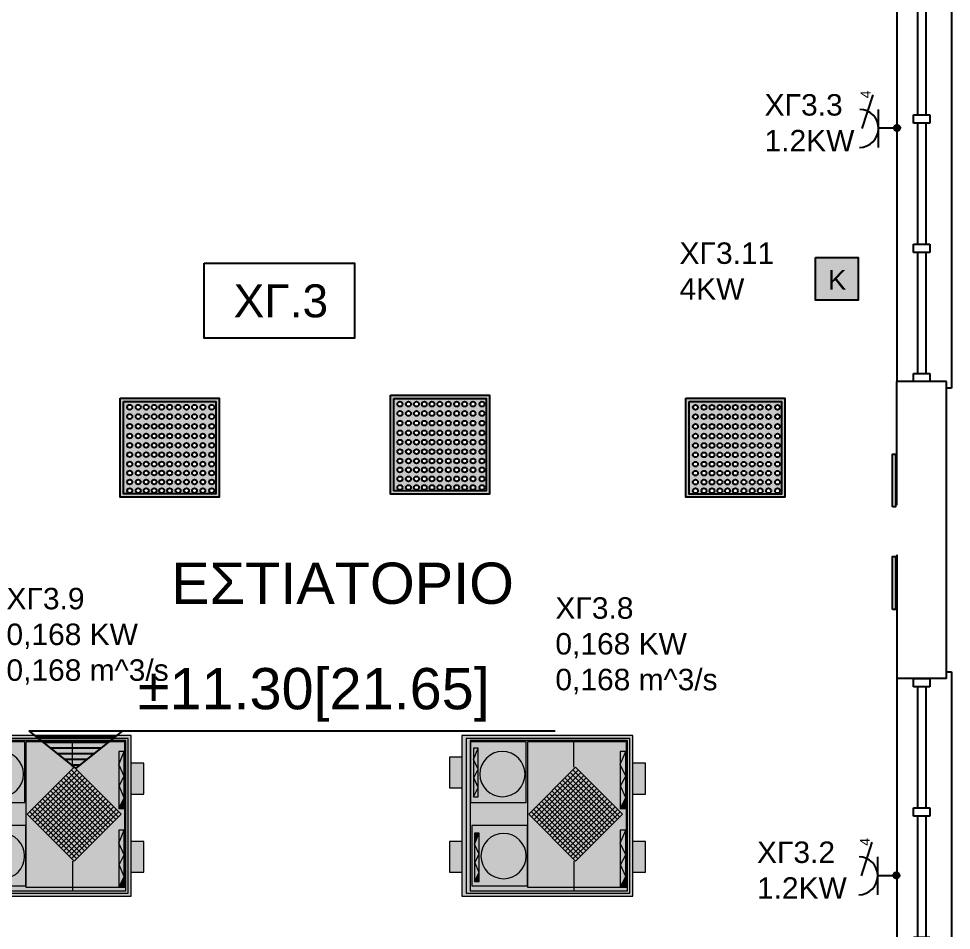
# Model space of a CAD drawing. Header units: metres. Extents: x -11 to 85, y -301 to 135.
# Drawn here: x 42.15 to 47.8, y 20.22 to 25.75 of the extents above; entities that cross this region are included whole.
import ezdxf

# ---------------------------------------------------------------- set-up
doc = ezdxf.new("R2010")
doc.units = ezdxf.units.M
doc.header["$LTSCALE"] = 0.036
for name, color, linetype in [('arxitek corofos', 252, 'Continuous'), ('electext', 20, 'Continuous'), ('HLEK-SYMBOL', 3, 'Continuous'), ('HLEK_FL001_SYMBOLS', 230, 'Continuous'), ('Parathira', 252, 'Continuous'), ('SYMBOLA', 160, 'Continuous')]:
    doc.layers.add(name, color=color, linetype=linetype)
for name, color, linetype, lineweight in [('electrika', 160, 'Continuous', 0), ('fan enallaktis', 162, 'Continuous', 0), ('fan enallaktis hatch', 141, 'Continuous', 0)]:
    doc.layers.add(name, color=color, linetype=linetype, lineweight=lineweight)
doc.styles.add('COMU-N', font='arial.ttf')
doc.styles.get("Standard").update_dxf_attribs({"font": 'arial.ttf'})

# ---------------------------------------------------------------- blocks, each defined once
blk = doc.blocks.new('A$C52D13D70')
at = {"layer": 'Parathira'}
for p, q in [((-0.33, 0.04), (-0.33, -2.44)), ((-0.3, 0.04), (-0.33, 0.04)), ((-0.1, 0), (-0.2, 0)), ((-0.2, 0), (-0.2, -0.05)), ((-0.1, -0.05), (-0.1, 0)), ((0, 0), (0, -2.4)), ((-0.2, -0.05), (-0.1, -0.05)), ((-0.175, -0.05), (-0.175, -0.7833)), ((-0.125, -0.05), (-0.125, -0.7833)), ((-0.1, -0.7833), (-0.2, -0.7833)), ((-0.2, -0.7833), (-0.2, -0.8333)), ((-0.1, -0.8333), (-0.1, -0.7833)), ((-0.2, -0.8333), (-0.1, -0.8333)), ((-0.175, -0.8333), (-0.175, -1.5667)), ((-0.125, -0.8333), (-0.125, -1.5667)), ((-0.1, -1.5667), (-0.2, -1.5667)), ((-0.2, -1.5667), (-0.2, -1.6167)), ((-0.1, -1.6167), (-0.1, -1.5667)), ((-0.2, -1.6167), (-0.1, -1.6167)), ((-0.175, -1.6167), (-0.175, -2.35)), ((-0.125, -1.6167), (-0.125, -2.35)), ((-0.1, -2.35), (-0.2, -2.35)), ((-0.2, -2.35), (-0.2, -2.4)), ((-0.1, -2.4), (-0.1, -2.35)), ((-0.2, -2.4), (-0.1, -2.4)), ((-0.33, -2.44), (-0.3, -2.44))]:
    blk.add_line(p, q, dxfattribs=at)
blk = doc.blocks.new('gJ6_a14')
at = {"linetype": 'Continuous'}
for p, q in [((-0.1176, 0.1119), (0.113, 0.1119)), ((0, 0.1119), (0, 0))]:
    blk.add_line(p, q, dxfattribs=at)
blk.add_arc((-0.0023, 0.2279), 0.1153, 180, 358.9566, dxfattribs=at)
blk = doc.blocks.new('*X1779')
at = {"color": 0}
for p, q in [((15.598, 2.587), (15.737, 2.727)), ((15.598, 2.622), (15.702, 2.727)), ((15.601, 2.607), (15.609, 2.616)), ((15.604, 2.646), (15.605, 2.647)), ((15.605, 2.559), (15.765, 2.719)), ((15.605, 2.577), (15.614, 2.585)), ((15.609, 2.652), (15.618, 2.66)), ((15.611, 2.547), (15.618, 2.554)), ((15.614, 2.621), (15.623, 2.63)), ((15.617, 2.536), (15.789, 2.707)), ((15.618, 2.59), (15.627, 2.599)), ((15.623, 2.665), (15.631, 2.674)), ((15.623, 2.559), (15.631, 2.568)), ((15.627, 2.634), (15.636, 2.643)), ((15.627, 2.528), (15.636, 2.537)), ((15.631, 2.603), (15.64, 2.612)), ((15.633, 2.516), (15.808, 2.691)), ((15.636, 2.678), (15.645, 2.687)), ((15.636, 2.572), (15.645, 2.581)), ((15.64, 2.647), (15.649, 2.656)), ((15.64, 2.541), (15.649, 2.55)), ((15.645, 2.616), (15.654, 2.625)), ((15.649, 2.691), (15.658, 2.7)), ((15.649, 2.585), (15.658, 2.594)), ((15.653, 2.501), (15.824, 2.672)), ((15.654, 2.66), (15.662, 2.669)), ((15.654, 2.554), (15.662, 2.563)), ((15.658, 2.63), (15.667, 2.638)), ((15.662, 2.705), (15.671, 2.714)), ((15.662, 2.599), (15.671, 2.607)), ((15.667, 2.674), (15.676, 2.683)), ((15.667, 2.568), (15.676, 2.577)), ((15.671, 2.643), (15.68, 2.652)), ((15.671, 2.537), (15.68, 2.546)), ((15.676, 2.718), (15.678, 2.721)), ((15.676, 2.489), (15.836, 2.648)), ((15.676, 2.612), (15.685, 2.621)), ((15.68, 2.687), (15.689, 2.696)), ((15.68, 2.581), (15.689, 2.59)), ((15.685, 2.656), (15.693, 2.665)), ((15.685, 2.55), (15.693, 2.559)), ((15.689, 2.625), (15.698, 2.634)), ((15.693, 2.7), (15.702, 2.709)), ((15.693, 2.594), (15.702, 2.603)), ((15.698, 2.669), (15.707, 2.678)), ((15.698, 2.563), (15.707, 2.572)), ((15.702, 2.638), (15.711, 2.647)), ((15.702, 2.532), (15.711, 2.541)), ((15.705, 2.482), (15.843, 2.62)), ((15.707, 2.714), (15.715, 2.722)), ((15.707, 2.607), (15.715, 2.616)), ((15.711, 2.683), (15.72, 2.691)), ((15.711, 2.577), (15.72, 2.585)), ((15.715, 2.652), (15.724, 2.66)), ((15.715, 2.546), (15.724, 2.554)), ((15.72, 2.727), (15.721, 2.728)), ((15.72, 2.621), (15.729, 2.63)), ((15.724, 2.696), (15.733, 2.705)), ((15.724, 2.59), (15.733, 2.599)), ((15.729, 2.665), (15.738, 2.674)), ((15.729, 2.559), (15.738, 2.568)), ((15.733, 2.634), (15.742, 2.643)), ((15.733, 2.528), (15.742, 2.537)), ((15.738, 2.709), (15.746, 2.718)), ((15.738, 2.603), (15.746, 2.612)), ((15.741, 2.482), (15.842, 2.584)), ((15.742, 2.678), (15.751, 2.687)), ((15.742, 2.572), (15.751, 2.581)), ((15.746, 2.647), (15.755, 2.656)), ((15.746, 2.541), (15.755, 2.55)), ((15.751, 2.722), (15.752, 2.724)), ((15.751, 2.616), (15.76, 2.625)), ((15.755, 2.691), (15.764, 2.7)), ((15.755, 2.585), (15.764, 2.594)), ((15.76, 2.66), (15.768, 2.669)), ((15.76, 2.554), (15.768, 2.563)), ((15.764, 2.63), (15.773, 2.638)), ((15.768, 2.705), (15.777, 2.714)), ((15.768, 2.599), (15.777, 2.607)), ((15.773, 2.674), (15.782, 2.683)), ((15.773, 2.568), (15.782, 2.577)), ((15.777, 2.643), (15.786, 2.652)), ((15.777, 2.537), (15.786, 2.546)), ((15.782, 2.612), (15.791, 2.621)), ((15.786, 2.687), (15.795, 2.696)), ((15.786, 2.581), (15.795, 2.59)), ((15.791, 2.656), (15.799, 2.665)), ((15.791, 2.55), (15.799, 2.559)), ((15.795, 2.625), (15.804, 2.634)), ((15.799, 2.594), (15.808, 2.603)), ((15.804, 2.669), (15.813, 2.678)), ((15.804, 2.563), (15.813, 2.572)), ((15.808, 2.638), (15.817, 2.647)), ((15.808, 2.532), (15.817, 2.541)), ((15.813, 2.607), (15.822, 2.616)), ((15.817, 2.577), (15.826, 2.585)), ((15.822, 2.652), (15.83, 2.66)), ((15.822, 2.546), (15.83, 2.554)), ((15.826, 2.621), (15.835, 2.63)), ((15.83, 2.59), (15.839, 2.599)), ((15.835, 2.559), (15.835, 2.56)), ((15.839, 2.634), (15.84, 2.635)), ((15.844, 2.603), (15.844, 2.603)), ((15.645, 2.51), (15.654, 2.519)), ((15.658, 2.523), (15.667, 2.532)), ((15.664, 2.494), (15.671, 2.501)), ((15.676, 2.506), (15.685, 2.515)), ((15.689, 2.519), (15.698, 2.528)), ((15.693, 2.488), (15.702, 2.497)), ((15.707, 2.501), (15.715, 2.51)), ((15.72, 2.515), (15.729, 2.523)), ((15.724, 2.484), (15.733, 2.493)), ((15.738, 2.497), (15.746, 2.506)), ((15.751, 2.51), (15.76, 2.519)), ((15.764, 2.523), (15.773, 2.532)), ((15.768, 2.493), (15.777, 2.501)), ((15.782, 2.506), (15.791, 2.515)), ((15.795, 2.519), (15.804, 2.528))]:
    blk.add_line(p, q, dxfattribs=at)
blk = doc.blocks.new('GJ6_A78')
at = {"layer": 'HLEK-SYMBOL', "color": 0, "linetype": 'Continuous'}
blk.add_circle((0, 0), 0.0989, dxfattribs=at)
at = {"layer": 'HLEK-SYMBOL', "color": 0, "xscale": 0.8, "yscale": 0.8, "zscale": 0.8}
blk.add_blockref('*X1779', (-12.576, -2.084), dxfattribs=at)
blk = doc.blocks.new('priza')
at = {"layer": 'HLEK_FL001_SYMBOLS', "xscale": 0.1951472641207488, "yscale": 0.1951472641207488, "zscale": 0.1951472641207488}
blk.add_blockref('GJ6_A78', (87.4, -100.4953), dxfattribs=at)
at = {"layer": 'HLEK_FL001_SYMBOLS', "rotation": 180}
blk.add_blockref('gJ6_a14', (87.4, -100.4952), dxfattribs=at)
blk = doc.blocks.new('priza tetrapli')
at = {"layer": 'HLEK_FL001_SYMBOLS', "ltscale": 5}
blk.add_line((444.1264, -18.901), (444.3314, -18.9664), dxfattribs=at)
at = {"layer": 'HLEK_FL001_SYMBOLS', "rotation": 180}
blk.add_blockref('priza', (531.5297, -119.6074), dxfattribs=at)
at = {"layer": 'HLEK_FL001_SYMBOLS', "ltscale": 5}
blk.add_text('4', height=0.06, dxfattribs=at).set_placement((444.3099, -18.9515))
blk = doc.blocks.new('led 46W tetragono')
at = {"layer": 'HLEK_FL001_SYMBOLS'}
h = blk.add_hatch(color=256, dxfattribs=at)
h.dxf.hatch_style = 1
h.paths.add_polyline_path([(104.7283, -8.1225), (104.7283, -8.7225), (105.3283, -8.7225), (105.3283, -8.1225)])
h.paths.add_polyline_path([(105.3083, -8.1425), (105.3083, -8.7025), (104.7483, -8.7025), (104.7483, -8.1425)], flags=16)
h.paths.add_polyline_path([(104.9493, -8.1771, -1), (104.9193, -8.1771, -1)], flags=0)
h.paths.add_polyline_path([(104.9954, -8.1771, -1), (104.9654, -8.1771, -1)], flags=0)
h.paths.add_polyline_path([(104.9014, -8.1771, -1), (104.8714, -8.1771, -1)], flags=0)
h.paths.add_polyline_path([(105.0432, -8.1771, -1), (105.0133, -8.1771, -1)], flags=0)
h.paths.add_polyline_path([(104.9493, -8.2338, -1), (104.9193, -8.2338, -1)], flags=0)
h.paths.add_polyline_path([(104.9954, -8.2338, -1), (104.9654, -8.2338, -1)], flags=0)
h.paths.add_polyline_path([(104.9014, -8.2338, -1), (104.8714, -8.2338, -1)], flags=0)
h.paths.add_polyline_path([(104.8526, -8.1771, -1), (104.8227, -8.1771, -1)], flags=0)
h.paths.add_polyline_path([(105.0432, -8.2338, -1), (105.0133, -8.2338, -1)], flags=0)
h.paths.add_polyline_path([(105.0946, -8.1771, -1), (105.0647, -8.1771, -1)], flags=0)
h.paths.add_polyline_path([(104.8526, -8.2338, -1), (104.8227, -8.2338, -1)], flags=0)
h.paths.add_polyline_path([(105.0946, -8.2338, -1), (105.0647, -8.2338, -1)], flags=0)
h.paths.add_polyline_path([(104.9493, -8.2927, -1), (104.9193, -8.2927, -1)], flags=0)
h.paths.add_polyline_path([(104.9954, -8.2927, -1), (104.9654, -8.2927, -1)], flags=0)
h.paths.add_polyline_path([(104.8012, -8.1771, -1), (104.7713, -8.1771, -1)], flags=0)
h.paths.add_polyline_path([(104.9014, -8.2927, -1), (104.8714, -8.2927, -1)], flags=0)
h.paths.add_polyline_path([(105.0432, -8.2927, -1), (105.0133, -8.2927, -1)], flags=0)
h.paths.add_polyline_path([(105.1452, -8.1771, -1), (105.1152, -8.1771, -1)], flags=0)
h.paths.add_polyline_path([(104.8012, -8.2338, -1), (104.7713, -8.2338, -1)], flags=0)
h.paths.add_polyline_path([(104.8526, -8.2927, -1), (104.8227, -8.2927, -1)], flags=0)
h.paths.add_polyline_path([(105.1452, -8.2338, -1), (105.1152, -8.2338, -1)], flags=0)
h.paths.add_polyline_path([(105.0946, -8.2927, -1), (105.0647, -8.2927, -1)], flags=0)
h.paths.add_polyline_path([(104.9493, -8.3517, -1), (104.9193, -8.3517, -1)], flags=0)
h.paths.add_polyline_path([(104.9954, -8.3517, -1), (104.9654, -8.3517, -1)], flags=0)
h.paths.add_polyline_path([(105.1939, -8.1771, -1), (105.164, -8.1771, -1)], flags=0)
h.paths.add_polyline_path([(104.9014, -8.3517, -1), (104.8714, -8.3517, -1)], flags=0)
h.paths.add_polyline_path([(105.0432, -8.3517, -1), (105.0133, -8.3517, -1)], flags=0)
h.paths.add_polyline_path([(104.8012, -8.2927, -1), (104.7713, -8.2927, -1)], flags=0)
h.paths.add_polyline_path([(105.1452, -8.2927, -1), (105.1152, -8.2927, -1)], flags=0)
h.paths.add_polyline_path([(105.1939, -8.2338, -1), (105.164, -8.2338, -1)], flags=0)
h.paths.add_polyline_path([(104.8526, -8.3517, -1), (104.8227, -8.3517, -1)], flags=0)
h.paths.add_polyline_path([(105.0946, -8.3517, -1), (105.0647, -8.3517, -1)], flags=0)
h.paths.add_polyline_path([(105.1939, -8.2927, -1), (105.164, -8.2927, -1)], flags=0)
h.paths.add_polyline_path([(105.2445, -8.1771, -1), (105.2145, -8.1771, -1)], flags=0)
h.paths.add_polyline_path([(104.8012, -8.3517, -1), (104.7713, -8.3517, -1)], flags=0)
h.paths.add_polyline_path([(104.9493, -8.4083, -1), (104.9193, -8.4083, -1)], flags=0)
h.paths.add_polyline_path([(104.9954, -8.4083, -1), (104.9654, -8.4083, -1)], flags=0)
h.paths.add_polyline_path([(105.1452, -8.3517, -1), (105.1152, -8.3517, -1)], flags=0)
h.paths.add_polyline_path([(104.9014, -8.4083, -1), (104.8714, -8.4083, -1)], flags=0)
h.paths.add_polyline_path([(105.0432, -8.4083, -1), (105.0133, -8.4083, -1)], flags=0)
h.paths.add_polyline_path([(105.2445, -8.2338, -1), (105.2145, -8.2338, -1)], flags=0)
h.paths.add_polyline_path([(104.8526, -8.4083, -1), (104.8227, -8.4083, -1)], flags=0)
h.paths.add_polyline_path([(105.0946, -8.4083, -1), (105.0647, -8.4083, -1)], flags=0)
h.paths.add_polyline_path([(105.1939, -8.3517, -1), (105.164, -8.3517, -1)], flags=0)
h.paths.add_polyline_path([(105.2445, -8.2927, -1), (105.2145, -8.2927, -1)], flags=0)
h.paths.add_polyline_path([(104.8012, -8.4083, -1), (104.7713, -8.4083, -1)], flags=0)
h.paths.add_polyline_path([(105.1452, -8.4083, -1), (105.1152, -8.4083, -1)], flags=0)
h.paths.add_polyline_path([(105.2985, -8.1771, -1), (105.2686, -8.1771, -1)], flags=0)
h.paths.add_polyline_path([(104.9493, -8.465, -1), (104.9193, -8.465, -1)], flags=0)
h.paths.add_polyline_path([(104.9954, -8.465, -1), (104.9654, -8.465, -1)], flags=0)
h.paths.add_polyline_path([(104.9014, -8.465, -1), (104.8714, -8.465, -1)], flags=0)
h.paths.add_polyline_path([(105.0432, -8.465, -1), (105.0133, -8.465, -1)], flags=0)
h.paths.add_polyline_path([(105.2985, -8.2338, -1), (105.2686, -8.2338, -1)], flags=0)
h.paths.add_polyline_path([(105.2445, -8.3517, -1), (105.2145, -8.3517, -1)], flags=0)
h.paths.add_polyline_path([(104.8526, -8.465, -1), (104.8227, -8.465, -1)], flags=0)
h.paths.add_polyline_path([(105.1939, -8.4083, -1), (105.164, -8.4083, -1)], flags=0)
h.paths.add_polyline_path([(105.0946, -8.465, -1), (105.0647, -8.465, -1)], flags=0)
h.paths.add_polyline_path([(105.2985, -8.2927, -1), (105.2686, -8.2927, -1)], flags=0)
h.paths.add_polyline_path([(104.8012, -8.465, -1), (104.7713, -8.465, -1)], flags=0)
h.paths.add_polyline_path([(105.1452, -8.465, -1), (105.1152, -8.465, -1)], flags=0)
h.paths.add_polyline_path([(105.2445, -8.4083, -1), (105.2145, -8.4083, -1)], flags=0)
h.paths.add_polyline_path([(104.9493, -8.5217, -1), (104.9193, -8.5217, -1)], flags=0)
h.paths.add_polyline_path([(104.9954, -8.5217, -1), (104.9654, -8.5217, -1)], flags=0)
h.paths.add_polyline_path([(105.2985, -8.3517, -1), (105.2686, -8.3517, -1)], flags=0)
h.paths.add_polyline_path([(104.9014, -8.5217, -1), (104.8714, -8.5217, -1)], flags=0)
h.paths.add_polyline_path([(105.0432, -8.5217, -1), (105.0133, -8.5217, -1)], flags=0)
h.paths.add_polyline_path([(105.1939, -8.465, -1), (105.164, -8.465, -1)], flags=0)
h.paths.add_polyline_path([(104.8526, -8.5217, -1), (104.8227, -8.5217, -1)], flags=0)
h.paths.add_polyline_path([(105.0946, -8.5217, -1), (105.0647, -8.5217, -1)], flags=0)
h.paths.add_polyline_path([(104.8012, -8.5217, -1), (104.7713, -8.5217, -1)], flags=0)
h.paths.add_polyline_path([(105.1452, -8.5217, -1), (105.1152, -8.5217, -1)], flags=0)
h.paths.add_polyline_path([(105.2985, -8.4083, -1), (105.2686, -8.4083, -1)], flags=0)
h.paths.add_polyline_path([(105.2445, -8.465, -1), (105.2145, -8.465, -1)], flags=0)
h.paths.add_polyline_path([(104.9493, -8.5761, -1), (104.9193, -8.5761, -1)], flags=0)
h.paths.add_polyline_path([(104.9954, -8.5761, -1), (104.9654, -8.5761, -1)], flags=0)
h.paths.add_polyline_path([(105.1939, -8.5217, -1), (105.164, -8.5217, -1)], flags=0)
h.paths.add_polyline_path([(104.9014, -8.5761, -1), (104.8714, -8.5761, -1)], flags=0)
h.paths.add_polyline_path([(105.0432, -8.5761, -1), (105.0133, -8.5761, -1)], flags=0)
h.paths.add_polyline_path([(104.8526, -8.5761, -1), (104.8227, -8.5761, -1)], flags=0)
h.paths.add_polyline_path([(105.0946, -8.5761, -1), (105.0647, -8.5761, -1)], flags=0)
h.paths.add_polyline_path([(105.2985, -8.465, -1), (105.2686, -8.465, -1)], flags=0)
h.paths.add_polyline_path([(104.8012, -8.5761, -1), (104.7713, -8.5761, -1)], flags=0)
h.paths.add_polyline_path([(105.2445, -8.5217, -1), (105.2145, -8.5217, -1)], flags=0)
h.paths.add_polyline_path([(105.1452, -8.5761, -1), (105.1152, -8.5761, -1)], flags=0)
h.paths.add_polyline_path([(105.1939, -8.5761, -1), (105.164, -8.5761, -1)], flags=0)
h.paths.add_polyline_path([(104.9493, -8.6305, -1), (104.9193, -8.6305, -1)], flags=0)
h.paths.add_polyline_path([(104.9954, -8.6305, -1), (104.9654, -8.6305, -1)], flags=0)
h.paths.add_polyline_path([(104.9014, -8.6305, -1), (104.8714, -8.6305, -1)], flags=0)
h.paths.add_polyline_path([(105.0432, -8.6305, -1), (105.0133, -8.6305, -1)], flags=0)
h.paths.add_polyline_path([(105.2985, -8.5217, -1), (105.2686, -8.5217, -1)], flags=0)
h.paths.add_polyline_path([(104.8526, -8.6305, -1), (104.8227, -8.6305, -1)], flags=0)
h.paths.add_polyline_path([(105.0946, -8.6305, -1), (105.0647, -8.6305, -1)], flags=0)
h.paths.add_polyline_path([(105.2445, -8.5761, -1), (105.2145, -8.5761, -1)], flags=0)
h.paths.add_polyline_path([(104.8012, -8.6305, -1), (104.7713, -8.6305, -1)], flags=0)
h.paths.add_polyline_path([(105.1452, -8.6305, -1), (105.1152, -8.6305, -1)], flags=0)
h.paths.add_polyline_path([(105.1939, -8.6305, -1), (105.164, -8.6305, -1)], flags=0)
h.paths.add_polyline_path([(104.9493, -8.6826, -1), (104.9193, -8.6826, -1)], flags=0)
h.paths.add_polyline_path([(104.9954, -8.6826, -1), (104.9654, -8.6826, -1)], flags=0)
h.paths.add_polyline_path([(105.2985, -8.5761, -1), (105.2686, -8.5761, -1)], flags=0)
h.paths.add_polyline_path([(104.9014, -8.6826, -1), (104.8714, -8.6826, -1)], flags=0)
h.paths.add_polyline_path([(105.0432, -8.6826, -1), (105.0133, -8.6826, -1)], flags=0)
h.paths.add_polyline_path([(104.8526, -8.6826, -1), (104.8227, -8.6826, -1)], flags=0)
h.paths.add_polyline_path([(105.0946, -8.6826, -1), (105.0647, -8.6826, -1)], flags=0)
h.paths.add_polyline_path([(105.2445, -8.6305, -1), (105.2145, -8.6305, -1)], flags=0)
h.paths.add_polyline_path([(104.8012, -8.6826, -1), (104.7713, -8.6826, -1)], flags=0)
h.paths.add_polyline_path([(105.1452, -8.6826, -1), (105.1152, -8.6826, -1)], flags=0)
h.paths.add_polyline_path([(105.1939, -8.6826, -1), (105.164, -8.6826, -1)], flags=0)
h.paths.add_polyline_path([(105.2985, -8.6305, -1), (105.2686, -8.6305, -1)], flags=0)
h.paths.add_polyline_path([(105.2445, -8.6826, -1), (105.2145, -8.6826, -1)], flags=0)
h.paths.add_polyline_path([(105.2985, -8.6826, -1), (105.2686, -8.6826, -1)], flags=0)
h = blk.add_hatch(color=181, dxfattribs=at)
h.dxf.hatch_style = 1
h.paths.add_polyline_path([(104.7483, -8.1425), (104.7483, -8.7025), (105.3083, -8.7025), (105.3083, -8.1425)])
h.paths.add_polyline_path([(104.9954, -8.3517, -1), (104.9654, -8.3517, -1)], flags=16)
h.paths.add_polyline_path([(105.0432, -8.3517, -1), (105.0133, -8.3517, -1)], flags=16)
h.paths.add_polyline_path([(104.9654, -8.2927, -1), (104.9954, -8.2927, -1)], flags=16)
h.paths.add_polyline_path([(105.0133, -8.2927, -1), (105.0432, -8.2927, -1)], flags=16)
h.paths.add_polyline_path([(104.9493, -8.3517, -1), (104.9193, -8.3517, -1)], flags=16)
h.paths.add_polyline_path([(104.9193, -8.2927, -1), (104.9493, -8.2927, -1)], flags=16)
h.paths.add_polyline_path([(105.0946, -8.3517, -1), (105.0647, -8.3517, -1)], flags=16)
h.paths.add_polyline_path([(105.0647, -8.2927, -1), (105.0946, -8.2927, -1)], flags=16)
h.paths.add_polyline_path([(104.9954, -8.4083, -1), (104.9654, -8.4083, -1)], flags=16)
h.paths.add_polyline_path([(105.0432, -8.4083, -1), (105.0133, -8.4083, -1)], flags=16)
h.paths.add_polyline_path([(104.9654, -8.2338, -1), (104.9954, -8.2338, -1)], flags=16)
h.paths.add_polyline_path([(105.0133, -8.2338, -1), (105.0432, -8.2338, -1)], flags=16)
h.paths.add_polyline_path([(104.9493, -8.4083, -1), (104.9193, -8.4083, -1)], flags=16)
h.paths.add_polyline_path([(105.0946, -8.4083, -1), (105.0647, -8.4083, -1)], flags=16)
h.paths.add_polyline_path([(104.9193, -8.2338, -1), (104.9493, -8.2338, -1)], flags=16)
h.paths.add_polyline_path([(105.0647, -8.2338, -1), (105.0946, -8.2338, -1)], flags=16)
h.paths.add_polyline_path([(104.9014, -8.3517, -1), (104.8714, -8.3517, -1)], flags=16)
h.paths.add_polyline_path([(104.8714, -8.2927, -1), (104.9014, -8.2927, -1)], flags=16)
h.paths.add_polyline_path([(105.1452, -8.3517, -1), (105.1152, -8.3517, -1)], flags=16)
h.paths.add_polyline_path([(105.1152, -8.2927, -1), (105.1452, -8.2927, -1)], flags=16)
h.paths.add_polyline_path([(104.9954, -8.465, -1), (104.9654, -8.465, -1)], flags=16)
h.paths.add_polyline_path([(105.0432, -8.465, -1), (105.0133, -8.465, -1)], flags=16)
h.paths.add_polyline_path([(104.9014, -8.4083, -1), (104.8714, -8.4083, -1)], flags=16)
h.paths.add_polyline_path([(104.8714, -8.2338, -1), (104.9014, -8.2338, -1)], flags=16)
h.paths.add_polyline_path([(104.9654, -8.1771, -1), (104.9954, -8.1771, -1)], flags=16)
h.paths.add_polyline_path([(105.0133, -8.1771, -1), (105.0432, -8.1771, -1)], flags=16)
h.paths.add_polyline_path([(105.1452, -8.4083, -1), (105.1152, -8.4083, -1)], flags=16)
h.paths.add_polyline_path([(104.9493, -8.465, -1), (104.9193, -8.465, -1)], flags=16)
h.paths.add_polyline_path([(105.1152, -8.2338, -1), (105.1452, -8.2338, -1)], flags=16)
h.paths.add_polyline_path([(105.0946, -8.465, -1), (105.0647, -8.465, -1)], flags=16)
h.paths.add_polyline_path([(104.9193, -8.1771, -1), (104.9493, -8.1771, -1)], flags=16)
h.paths.add_polyline_path([(105.0647, -8.1771, -1), (105.0946, -8.1771, -1)], flags=16)
h.paths.add_polyline_path([(104.8526, -8.3517, -1), (104.8227, -8.3517, -1)], flags=16)
h.paths.add_polyline_path([(104.8227, -8.2927, -1), (104.8526, -8.2927, -1)], flags=16)
h.paths.add_polyline_path([(105.1939, -8.3517, -1), (105.164, -8.3517, -1)], flags=16)
h.paths.add_polyline_path([(105.164, -8.2927, -1), (105.1939, -8.2927, -1)], flags=16)
h.paths.add_polyline_path([(104.9014, -8.465, -1), (104.8714, -8.465, -1)], flags=16)
h.paths.add_polyline_path([(104.8526, -8.4083, -1), (104.8227, -8.4083, -1)], flags=16)
h.paths.add_polyline_path([(105.1452, -8.465, -1), (105.1152, -8.465, -1)], flags=16)
h.paths.add_polyline_path([(104.8714, -8.1771, -1), (104.9014, -8.1771, -1)], flags=16)
h.paths.add_polyline_path([(104.8227, -8.2338, -1), (104.8526, -8.2338, -1)], flags=16)
h.paths.add_polyline_path([(105.1939, -8.4083, -1), (105.164, -8.4083, -1)], flags=16)
h.paths.add_polyline_path([(105.1152, -8.1771, -1), (105.1452, -8.1771, -1)], flags=16)
h.paths.add_polyline_path([(104.9954, -8.5217, -1), (104.9654, -8.5217, -1)], flags=16)
h.paths.add_polyline_path([(105.0432, -8.5217, -1), (105.0133, -8.5217, -1)], flags=16)
h.paths.add_polyline_path([(105.164, -8.2338, -1), (105.1939, -8.2338, -1)], flags=16)
h.paths.add_polyline_path([(104.9493, -8.5217, -1), (104.9193, -8.5217, -1)], flags=16)
h.paths.add_polyline_path([(105.0946, -8.5217, -1), (105.0647, -8.5217, -1)], flags=16)
h.paths.add_polyline_path([(104.8526, -8.465, -1), (104.8227, -8.465, -1)], flags=16)
h.paths.add_polyline_path([(104.8012, -8.3517, -1), (104.7713, -8.3517, -1)], flags=16)
h.paths.add_polyline_path([(104.7713, -8.2927, -1), (104.8012, -8.2927, -1)], flags=16)
h.paths.add_polyline_path([(104.8227, -8.1771, -1), (104.8526, -8.1771, -1)], flags=16)
h.paths.add_polyline_path([(105.1939, -8.465, -1), (105.164, -8.465, -1)], flags=16)
h.paths.add_polyline_path([(105.2445, -8.3517, -1), (105.2145, -8.3517, -1)], flags=16)
h.paths.add_polyline_path([(104.9014, -8.5217, -1), (104.8714, -8.5217, -1)], flags=16)
h.paths.add_polyline_path([(105.2145, -8.2927, -1), (105.2445, -8.2927, -1)], flags=16)
h.paths.add_polyline_path([(105.164, -8.1771, -1), (105.1939, -8.1771, -1)], flags=16)
h.paths.add_polyline_path([(104.8012, -8.4083, -1), (104.7713, -8.4083, -1)], flags=16)
h.paths.add_polyline_path([(105.1452, -8.5217, -1), (105.1152, -8.5217, -1)], flags=16)
h.paths.add_polyline_path([(104.7713, -8.2338, -1), (104.8012, -8.2338, -1)], flags=16)
h.paths.add_polyline_path([(105.2445, -8.4083, -1), (105.2145, -8.4083, -1)], flags=16)
h.paths.add_polyline_path([(105.2145, -8.2338, -1), (105.2445, -8.2338, -1)], flags=16)
h.paths.add_polyline_path([(104.9954, -8.5761, -1), (104.9654, -8.5761, -1)], flags=16)
h.paths.add_polyline_path([(105.0432, -8.5761, -1), (105.0133, -8.5761, -1)], flags=16)
h.paths.add_polyline_path([(104.8526, -8.5217, -1), (104.8227, -8.5217, -1)], flags=16)
h.paths.add_polyline_path([(104.8012, -8.465, -1), (104.7713, -8.465, -1)], flags=16)
h.paths.add_polyline_path([(104.9493, -8.5761, -1), (104.9193, -8.5761, -1)], flags=16)
h.paths.add_polyline_path([(105.0946, -8.5761, -1), (105.0647, -8.5761, -1)], flags=16)
h.paths.add_polyline_path([(105.1939, -8.5217, -1), (105.164, -8.5217, -1)], flags=16)
h.paths.add_polyline_path([(104.7713, -8.1771, -1), (104.8012, -8.1771, -1)], flags=16)
h.paths.add_polyline_path([(105.2445, -8.465, -1), (105.2145, -8.465, -1)], flags=16)
h.paths.add_polyline_path([(105.2145, -8.1771, -1), (105.2445, -8.1771, -1)], flags=16)
h.paths.add_polyline_path([(104.9014, -8.5761, -1), (104.8714, -8.5761, -1)], flags=16)
h.paths.add_polyline_path([(105.1452, -8.5761, -1), (105.1152, -8.5761, -1)], flags=16)
h.paths.add_polyline_path([(105.2985, -8.3517, -1), (105.2686, -8.3517, -1)], flags=16)
h.paths.add_polyline_path([(105.2686, -8.2927, -1), (105.2985, -8.2927, -1)], flags=16)
h.paths.add_polyline_path([(105.2985, -8.4083, -1), (105.2686, -8.4083, -1)], flags=16)
h.paths.add_polyline_path([(104.8012, -8.5217, -1), (104.7713, -8.5217, -1)], flags=16)
h.paths.add_polyline_path([(105.2686, -8.2338, -1), (105.2985, -8.2338, -1)], flags=16)
h.paths.add_polyline_path([(105.2445, -8.5217, -1), (105.2145, -8.5217, -1)], flags=16)
h.paths.add_polyline_path([(104.8526, -8.5761, -1), (104.8227, -8.5761, -1)], flags=16)
h.paths.add_polyline_path([(104.9954, -8.6305, -1), (104.9654, -8.6305, -1)], flags=16)
h.paths.add_polyline_path([(105.1939, -8.5761, -1), (105.164, -8.5761, -1)], flags=16)
h.paths.add_polyline_path([(105.0432, -8.6305, -1), (105.0133, -8.6305, -1)], flags=16)
h.paths.add_polyline_path([(104.9493, -8.6305, -1), (104.9193, -8.6305, -1)], flags=16)
h.paths.add_polyline_path([(105.2985, -8.465, -1), (105.2686, -8.465, -1)], flags=16)
h.paths.add_polyline_path([(105.0946, -8.6305, -1), (105.0647, -8.6305, -1)], flags=16)
h.paths.add_polyline_path([(105.2686, -8.1771, -1), (105.2985, -8.1771, -1)], flags=16)
h.paths.add_polyline_path([(104.9014, -8.6305, -1), (104.8714, -8.6305, -1)], flags=16)
h.paths.add_polyline_path([(105.1452, -8.6305, -1), (105.1152, -8.6305, -1)], flags=16)
h.paths.add_polyline_path([(104.8012, -8.5761, -1), (104.7713, -8.5761, -1)], flags=16)
h.paths.add_polyline_path([(105.2445, -8.5761, -1), (105.2145, -8.5761, -1)], flags=16)
h.paths.add_polyline_path([(105.2985, -8.5217, -1), (105.2686, -8.5217, -1)], flags=16)
h.paths.add_polyline_path([(104.8526, -8.6305, -1), (104.8227, -8.6305, -1)], flags=16)
h.paths.add_polyline_path([(105.1939, -8.6305, -1), (105.164, -8.6305, -1)], flags=16)
h.paths.add_polyline_path([(104.9954, -8.6826, -1), (104.9654, -8.6826, -1)], flags=16)
h.paths.add_polyline_path([(105.0432, -8.6826, -1), (105.0133, -8.6826, -1)], flags=16)
h.paths.add_polyline_path([(104.9493, -8.6826, -1), (104.9193, -8.6826, -1)], flags=16)
h.paths.add_polyline_path([(105.0946, -8.6826, -1), (105.0647, -8.6826, -1)], flags=16)
h.paths.add_polyline_path([(104.8012, -8.6305, -1), (104.7713, -8.6305, -1)], flags=16)
h.paths.add_polyline_path([(104.9014, -8.6826, -1), (104.8714, -8.6826, -1)], flags=16)
h.paths.add_polyline_path([(105.2985, -8.5761, -1), (105.2686, -8.5761, -1)], flags=16)
h.paths.add_polyline_path([(105.1452, -8.6826, -1), (105.1152, -8.6826, -1)], flags=16)
h.paths.add_polyline_path([(105.2445, -8.6305, -1), (105.2145, -8.6305, -1)], flags=16)
h.paths.add_polyline_path([(104.8526, -8.6826, -1), (104.8227, -8.6826, -1)], flags=16)
h.paths.add_polyline_path([(105.1939, -8.6826, -1), (105.164, -8.6826, -1)], flags=16)
h.paths.add_polyline_path([(105.2985, -8.6305, -1), (105.2686, -8.6305, -1)], flags=16)
h.paths.add_polyline_path([(104.8012, -8.6826, -1), (104.7713, -8.6826, -1)], flags=16)
h.paths.add_polyline_path([(105.2445, -8.6826, -1), (105.2145, -8.6826, -1)], flags=16)
h.paths.add_polyline_path([(105.2985, -8.6826, -1), (105.2686, -8.6826, -1)], flags=16)
for points in [[(104.7283, -8.1225), (105.3283, -8.1225), (105.3283, -8.7225), (104.7283, -8.7225)], [(104.7483, -8.1425), (105.3083, -8.1425), (105.3083, -8.7025), (104.7483, -8.7025)]]:
    blk.add_lwpolyline(points, close=True, dxfattribs=at)
for centre in [(104.7862, -8.1771), (104.8377, -8.1771), (104.8864, -8.1771), (104.9343, -8.1771), (104.9804, -8.1771), (105.0282, -8.1771), (105.0797, -8.1771), (105.1302, -8.1771), (105.1789, -8.1771), (105.2295, -8.1771), (105.2835, -8.1771), (104.7862, -8.2338), (104.8377, -8.2338), (104.8864, -8.2338), (104.9343, -8.2338), (104.9804, -8.2338), (105.0282, -8.2338), (105.0797, -8.2338), (105.1302, -8.2338), (105.1789, -8.2338), (105.2295, -8.2338), (105.2835, -8.2338), (104.7862, -8.2927), (104.8377, -8.2927), (104.8864, -8.2927), (104.9343, -8.2927), (104.9804, -8.2927), (105.0282, -8.2927), (105.0797, -8.2927), (105.1302, -8.2927), (105.1789, -8.2927), (105.2295, -8.2927), (105.2835, -8.2927), (104.7862, -8.3517), (104.8377, -8.3517), (104.8864, -8.3517), (104.9343, -8.3517), (104.9804, -8.3517), (105.0282, -8.3517), (105.0797, -8.3517), (105.1302, -8.3517), (105.1789, -8.3517), (105.2295, -8.3517), (105.2835, -8.3517), (104.7862, -8.4083), (104.8377, -8.4083), (104.8864, -8.4083), (104.9343, -8.4083), (104.9804, -8.4083), (105.0282, -8.4083), (105.0797, -8.4083), (105.1302, -8.4083), (105.1789, -8.4083), (105.2295, -8.4083), (105.2835, -8.4083), (104.7862, -8.465), (104.8377, -8.465), (104.8864, -8.465), (104.9343, -8.465), (104.9804, -8.465), (105.0282, -8.465), (105.0797, -8.465), (105.1302, -8.465), (105.1789, -8.465), (105.2295, -8.465), (105.2835, -8.465), (104.7862, -8.5217), (104.8377, -8.5217), (104.8864, -8.5217), (104.9343, -8.5217), (104.9804, -8.5217), (105.0282, -8.5217), (105.0797, -8.5217), (105.1302, -8.5217), (105.1789, -8.5217), (105.2295, -8.5217), (105.2835, -8.5217), (104.7862, -8.5761), (104.8377, -8.5761), (104.8864, -8.5761), (104.9343, -8.5761), (104.9804, -8.5761), (105.0282, -8.5761), (105.0797, -8.5761), (105.1302, -8.5761), (105.1789, -8.5761), (105.2295, -8.5761), (105.2835, -8.5761), (104.7862, -8.6305), (104.8377, -8.6305), (104.8864, -8.6305), (104.9343, -8.6305), (104.9804, -8.6305), (105.0282, -8.6305), (105.0797, -8.6305), (105.1302, -8.6305), (105.1789, -8.6305), (105.2295, -8.6305), (105.2835, -8.6305), (104.7862, -8.6826), (104.8377, -8.6826), (104.8864, -8.6826), (104.9343, -8.6826), (104.9804, -8.6826), (105.0282, -8.6826), (105.0797, -8.6826), (105.1302, -8.6826), (105.1789, -8.6826), (105.2295, -8.6826), (105.2835, -8.6826)]:
    blk.add_circle(centre, 0.015, dxfattribs=at)
blk = doc.blocks.new('gY1_a36')
at = {"layer": 'SYMBOLA', "color": 0}
blk.add_solid([(0.15, 0.075), (0.15, -0.075), (0, 0)], dxfattribs=at)
blk = doc.blocks.new('gY1_a40')
at = {"layer": 'SYMBOLA'}
for points in [[(0.15, 0.075), (0.15, -0.075), (0, 0)], [(0.01, 0), (0.31, 0.075), (0.285, 0)], [(0.31, -0.075), (0.285, 0), (0.01, 0)]]:
    blk.add_solid(points, dxfattribs=at)
blk = doc.blocks.new('fan enallaktis')
at = {"layer": 'fan enallaktis hatch'}
for points in [[(-1.2878, 0.0641), (-0.0609, 0.0641), (-0.0609, 1.2155), (-1.2878, 1.2155), (-1.2878, 1.0449), (-1.2842, 1.0449), (-1.2842, 0.824), (-1.2878, 0.824)], [(-1.2878, 0.439), (-1.2842, 0.439), (-1.2842, 0.2181), (-1.2878, 0.2181), (-1.2878, 0.0641), (-0.0609, 0.0641), (-0.0609, 1.2155), (-1.2878, 1.2155)], [(-1.2878, 0.0641), (-0.0609, 0.0641), (-0.0609, 0.824), (-0.0627, 0.824), (-0.0627, 1.0449), (-0.0609, 1.0449), (-0.0609, 1.2155), (-1.2878, 1.2155)], [(-1.2878, 0.0641), (-0.0609, 0.0641), (-0.0609, 0.263), (-0.0627, 0.263), (-0.0627, 0.4839), (-0.0609, 0.4839), (-0.0609, 1.2155), (-1.2878, 1.2155)], [(-1.2878, 0.0641), (-0.0609, 0.0641), (-0.0609, 0.824), (-0.0627, 0.824), (-0.0627, 1.0449), (-0.0609, 1.0449), (-0.0609, 1.2155), (-1.2878, 1.2155)], [(-1.2878, 0.0641), (-0.0609, 0.0641), (-0.0609, 1.2155), (-1.2878, 1.2155), (-1.2878, 1.0449), (-1.2842, 1.0449), (-1.2842, 0.824), (-1.2878, 0.824)], [(-0.151, 0.8366), (-0.1107, 0.9204), (-0.1476, 0.9909), (-0.1107, 1.0748), (-0.1503, 1.1507), (-0.151, 1.1507)], [(-0.1107, 1.0748), (-0.1107, 1.1507), (-0.1503, 1.1507)], [(-1.1961, 0.8431), (-1.1619, 0.9144), (-1.1933, 0.9743), (-1.1619, 1.0456), (-1.1961, 1.1112)], [(-1.1619, 1.0456), (-1.1619, 1.1112), (-1.1961, 1.1112)], [(-0.8257, 0.9287, 1), (-1.1502, 0.9287, 1)], [(-0.1107, 1.0748), (-0.1476, 0.9909), (-0.1107, 0.9204)], [(-1.2878, 1.0449), (-1.377, 1.0449), (-1.377, 0.824), (-1.2878, 0.824)], [(-1.1933, 0.9743), (-1.1619, 0.9144), (-1.1619, 1.0456)], [(-0.0609, 0.824), (0.0301, 0.824), (0.0301, 1.0449), (-0.0609, 1.0449)], [(-1.1619, 0.9144), (-1.1961, 0.8431), (-1.1619, 0.7633)], [(-0.1107, 0.9204), (-0.151, 0.8366), (-0.1107, 0.7426)], [(-1.1961, 0.7633), (-1.1619, 0.7633), (-1.1961, 0.8431)], [(-0.151, 0.8366), (-0.151, 0.7426), (-0.1107, 0.7426)], [(-0.151, 0.2717), (-0.1107, 0.3556), (-0.1476, 0.426), (-0.1107, 0.5099), (-0.151, 0.5871)], [(-0.1107, 0.5871), (-0.151, 0.5871), (-0.1107, 0.5099)], [(-0.1107, 0.5099), (-0.1476, 0.426), (-0.1107, 0.3556)], [(-0.0609, 0.263), (0.0301, 0.263), (0.0301, 0.4839), (-0.0609, 0.4839)], [(-1.2878, 0.439), (-1.377, 0.439), (-1.377, 0.2181), (-1.2878, 0.2181)], [(-0.1107, 0.1778), (-0.1107, 0.3556), (-0.151, 0.2717)], [(-0.151, 0.1778), (-0.1107, 0.1778), (-0.151, 0.2717)]]:
    blk.add_hatch(color=256, dxfattribs=at).paths.add_polyline_path(points)
h = blk.add_hatch(color=256, dxfattribs=at)
h.paths.add_polyline_path([(-1.2878, 1.0449), (-1.2842, 1.0449), (-1.2842, 0.824), (-1.2878, 0.824), (-1.2878, 0.439), (-1.2842, 0.439), (-1.2842, 0.2181), (-1.2878, 0.2181), (-1.2878, 0.0641), (-0.0609, 0.0641), (-0.0609, 0.263), (-0.0627, 0.263), (-0.0627, 0.4839), (-0.0609, 0.4839), (-0.0609, 0.824), (-0.0627, 0.824), (-0.0627, 1.0449), (-0.0609, 1.0449), (-0.0609, 1.2155), (-1.2878, 1.2155)])
h.paths.add_polyline_path([(-1.2551, 0.0851), (-0.0819, 0.0851), (-0.0819, 1.1956), (-1.2551, 1.1956)], flags=16)
h.paths.add_polyline_path([(-1.2265, 1.178), (-0.0987, 1.178), (-0.0987, 0.0995), (-1.2265, 0.0995)], flags=0)
h.paths.add_polyline_path([(-1.2161, 1.1431), (-0.8172, 1.1431), (-0.8172, 1.1507), (-0.151, 1.1507), (-0.151, 1.1519), (-0.1058, 1.1519), (-0.1058, 0.1091), (-0.8172, 0.1091), (-0.8172, 0.7097), (-1.2161, 0.7097)], flags=0)
h.paths.add_polyline_path([(-1.1961, 1.1112), (-1.1619, 1.1112), (-1.1619, 0.7633), (-1.1961, 0.7633)], flags=0)
h.paths.add_polyline_path([(-0.8257, 0.9287, -1), (-1.1502, 0.9287, -1)], flags=0)
h.paths.add_polyline_path([(-1.0821, 1.0511), (-0.8379, 0.929), (-1.0821, 0.8069)], flags=0)
h.paths.add_polyline_path([(-1.2243, 0.5433), (-0.825, 0.5433), (-0.825, 0.1098), (-1.2243, 0.1098)], flags=0)
h.paths.add_polyline_path([(-1.2043, 0.5031), (-1.1701, 0.5031), (-1.1701, 0.1552), (-1.2043, 0.1552)], flags=0)
h.paths.add_polyline_path([(-0.8339, 0.3409, -1), (-1.1583, 0.3409, -1)], flags=0)
h.paths.add_polyline_path([(-0.4706, 0.966), (-0.1336, 0.629), (-0.4706, 0.292), (-0.8077, 0.629)], flags=0)
h.paths.add_polyline_path([(-0.7696, 0.6299), (-0.4704, 0.9291), (-0.1713, 0.6299), (-0.4704, 0.3308)], flags=0)
h.paths.add_polyline_path([(-0.7338, 0.6309), (-0.4704, 0.8942), (-0.2071, 0.6309), (-0.4704, 0.3676)], flags=0)
h.paths.add_polyline_path([(-0.6954, 0.6324), (-0.4704, 0.8574), (-0.2455, 0.6324), (-0.4704, 0.4075)], flags=0)
h.paths.add_polyline_path([(-0.657, 0.6309), (-0.4704, 0.8175), (-0.2838, 0.6309), (-0.4704, 0.4443)], flags=0)
h.paths.add_polyline_path([(-0.6204, 0.6307), (-0.4704, 0.7807), (-0.3205, 0.6307), (-0.4704, 0.4807)], flags=0)
h.paths.add_polyline_path([(-0.5838, 0.6309), (-0.4704, 0.7442), (-0.3571, 0.6309), (-0.4704, 0.5176)], flags=0)
h.paths.add_polyline_path([(-0.5454, 0.6324), (-0.4704, 0.7074), (-0.3955, 0.6324), (-0.4704, 0.5574)], flags=0)
h.paths.add_polyline_path([(-0.5071, 0.6309), (-0.4704, 0.6675), (-0.4338, 0.6309), (-0.4704, 0.5943)], flags=0)
h.paths.add_polyline_path([(-0.9019, 0.4626), (-0.9019, 0.2185), (-1.1461, 0.3405)], flags=0)
h.paths.add_polyline_path([(-0.151, 0.5871), (-0.1107, 0.5871), (-0.1107, 0.1778), (-0.151, 0.1778)], flags=0)
h = blk.add_hatch(color=256, dxfattribs=at)
h.paths.add_polyline_path([(-1.2161, 0.7097), (-1.2161, 1.1431), (-0.8172, 1.1431), (-0.8172, 1.1507), (-0.151, 1.1507), (-0.151, 1.1519), (-0.1107, 1.1519), (-0.1107, 1.1507), (-0.1058, 1.1507), (-0.1058, 0.1091), (-0.4829, 0.1091), (-0.4829, 0.0995), (-0.0987, 0.0995), (-0.0987, 1.178), (-1.2265, 1.178), (-1.2265, 0.0995), (-0.4829, 0.0995), (-0.4829, 0.1091), (-0.8172, 0.1091), (-0.8172, 0.7097)])
h.paths.add_polyline_path([(-0.825, 0.5433), (-0.825, 0.1098), (-1.2243, 0.1098), (-1.2243, 0.5433)], flags=16)
h.paths.add_polyline_path([(-1.1701, 0.5031), (-1.1701, 0.1552), (-1.2043, 0.1552), (-1.2043, 0.5031)], flags=0)
h.paths.add_polyline_path([(-0.8339, 0.3409, -1), (-1.1583, 0.3409, -1)], flags=0)
h.paths.add_polyline_path([(-0.9019, 0.4626), (-0.9019, 0.2185), (-1.1461, 0.3405)], flags=0)
h = blk.add_hatch(color=256, dxfattribs=at)
h.paths.add_polyline_path([(-0.8172, 0.1091), (-0.1058, 0.1091), (-0.1058, 1.1507), (-0.8168, 1.1507), (-0.8168, 0.7097), (-0.8172, 0.7097)])
h.paths.add_polyline_path([(-0.8257, 0.9287, 1), (-1.1502, 0.9287, 1)])
h.paths.add_polyline_path([(-0.8379, 0.929), (-1.0821, 0.8069), (-1.0821, 1.0511)], flags=16)
h.paths.add_polyline_path([(-1.1619, 1.1112), (-1.1619, 0.7633), (-1.1961, 0.7633), (-1.1961, 1.1112)])
h = blk.add_hatch(color=256, dxfattribs=at)
h.paths.add_polyline_path([(-0.8168, 1.1507), (-0.8168, 0.7097), (-0.8172, 0.7097), (-0.8172, 0.1091), (-0.1058, 0.1091), (-0.1058, 0.7426), (-0.151, 0.7426), (-0.151, 1.1507)])
h.paths.add_polyline_path([(-0.4706, 0.966), (-0.1336, 0.629), (-0.4706, 0.292), (-0.8077, 0.629)], flags=16)
h.paths.add_polyline_path([(-0.4704, 0.9291), (-0.1713, 0.6299), (-0.4704, 0.3308), (-0.7696, 0.6299)], flags=0)
h.paths.add_polyline_path([(-0.4704, 0.8942), (-0.2071, 0.6309), (-0.4704, 0.3676), (-0.7338, 0.6309)], flags=0)
h.paths.add_polyline_path([(-0.2455, 0.6324), (-0.4704, 0.4075), (-0.6954, 0.6324), (-0.4704, 0.8574)], flags=0)
h.paths.add_polyline_path([(-0.2838, 0.6309), (-0.4704, 0.4443), (-0.657, 0.6309), (-0.4704, 0.8175)], flags=0)
h.paths.add_polyline_path([(-0.3205, 0.6307), (-0.4704, 0.4807), (-0.6204, 0.6307), (-0.4704, 0.7807)], flags=0)
h.paths.add_polyline_path([(-0.3571, 0.6309), (-0.4704, 0.5176), (-0.5838, 0.6309), (-0.4704, 0.7442)], flags=0)
h.paths.add_polyline_path([(-0.3955, 0.6324), (-0.4704, 0.5574), (-0.5454, 0.6324), (-0.4704, 0.7074)], flags=0)
h.paths.add_polyline_path([(-0.4338, 0.6309), (-0.4704, 0.5943), (-0.5071, 0.6309), (-0.4704, 0.6675)], flags=0)
h.paths.add_polyline_path([(-0.151, 0.5871), (-0.1107, 0.5871), (-0.1107, 0.1778), (-0.151, 0.1778)], flags=16)
h = blk.add_hatch(color=256, dxfattribs=at)
h.paths.add_polyline_path([(-1.2243, 0.1098), (-0.825, 0.1098), (-0.825, 0.5433), (-1.2243, 0.5433)])
h.paths.add_polyline_path([(-0.8339, 0.3409, 1), (-1.1583, 0.3409, 1)], flags=16)
h.paths.add_polyline_path([(-1.1461, 0.3405), (-0.9019, 0.4626), (-0.9019, 0.2185)], flags=0)
at = {"layer": 'fan enallaktis'}
for p, q in [((-0.4829, 0.966), (-0.4829, 1.173)), ((-0.151, 1.1519), (-0.1107, 1.0748)), ((-1.1961, 1.1112), (-1.1619, 1.0456)), ((-0.1107, 1.0748), (-0.1476, 0.9909)), ((-1.1619, 1.0456), (-1.1933, 0.9743)), ((-1.1933, 0.9743), (-1.1619, 0.9144)), ((-0.7877, 0.6119), (-0.4516, 0.9479)), ((-0.4883, 0.947), (-0.1522, 0.6109)), ((-0.1476, 0.9909), (-0.1107, 0.9204)), ((-1.1619, 0.9144), (-1.1961, 0.8431)), ((-0.7702, 0.5944), (-0.4342, 0.9305)), ((-0.7518, 0.576), (-0.4157, 0.9121)), ((-0.7319, 0.5561), (-0.3958, 0.8921)), ((-0.7135, 0.5376), (-0.3774, 0.8737)), ((-0.5625, 0.8727), (-0.2264, 0.5367)), ((-0.5441, 0.8912), (-0.208, 0.5551)), ((-0.5241, 0.9111), (-0.1881, 0.575)), ((-0.5057, 0.9295), (-0.1697, 0.5934)), ((-0.1107, 0.9204), (-0.151, 0.8366)), ((-1.1961, 0.8431), (-1.1619, 0.7633)), ((-0.6953, 0.5194), (-0.3592, 0.8555)), ((-0.6768, 0.501), (-0.3408, 0.8371)), ((-0.6569, 0.4811), (-0.3208, 0.8171)), ((-0.6191, 0.8162), (-0.283, 0.4801)), ((-0.5991, 0.8361), (-0.2631, 0.5)), ((-0.5807, 0.8545), (-0.2446, 0.5185)), ((-0.151, 0.8366), (-0.1107, 0.7426)), ((-0.6941, 0.7412), (-0.358, 0.4051)), ((-0.6741, 0.7611), (-0.338, 0.4251)), ((-0.6557, 0.7795), (-0.3196, 0.4435)), ((-0.6385, 0.4627), (-0.3024, 0.7987)), ((-0.6375, 0.7978), (-0.3014, 0.4617)), ((-0.6203, 0.4444), (-0.2842, 0.7805)), ((-0.6019, 0.426), (-0.2658, 0.7621)), ((-0.5819, 0.4061), (-0.2458, 0.7422)), ((-0.7491, 0.6861), (-0.413, 0.3501)), ((-0.7307, 0.7046), (-0.3946, 0.3685)), ((-0.7125, 0.7228), (-0.3764, 0.3867)), ((-0.5635, 0.3877), (-0.2274, 0.7237)), ((-0.5453, 0.3695), (-0.2092, 0.7055)), ((-0.5269, 0.351), (-0.1908, 0.6871)), ((-0.7875, 0.6478), (-0.4514, 0.3117)), ((-0.7691, 0.6662), (-0.433, 0.3301)), ((-0.5069, 0.3311), (-0.1708, 0.6672)), ((-0.4885, 0.3127), (-0.1524, 0.6488)), ((-0.151, 0.5871), (-0.1107, 0.5099)), ((-1.2043, 0.5031), (-1.1701, 0.4376)), ((-0.1107, 0.5099), (-0.1476, 0.426)), ((-1.1701, 0.4376), (-1.2014, 0.3663)), ((-0.1476, 0.426), (-0.1107, 0.3556)), ((-1.2014, 0.3663), (-1.1701, 0.3064)), ((-0.1107, 0.3556), (-0.151, 0.2717)), ((-1.1701, 0.3064), (-1.2043, 0.2351)), ((-0.4829, 0.292), (-0.4829, 0.0996)), ((-0.151, 0.2717), (-0.1107, 0.1778)), ((-1.2043, 0.2351), (-1.1701, 0.1552))]:
    blk.add_line(p, q, dxfattribs=at)
for points in [[(-1.2878, 1.2155), (-0.0609, 1.2155), (-0.0609, 0.0641), (-1.2878, 0.0641)], [(-1.2551, 1.1956), (-0.0819, 1.1956), (-0.0819, 0.0851), (-1.2551, 0.0851)], [(-1.2265, 1.178), (-0.0987, 1.178), (-0.0987, 0.0995), (-1.2265, 0.0995)], [(-1.2161, 1.1431), (-0.8168, 1.1431), (-0.8168, 0.7097), (-1.2161, 0.7097)], [(-0.8172, 1.1507), (-0.1058, 1.1507), (-0.1058, 0.1091), (-0.8172, 0.1091)], [(-0.151, 1.1519), (-0.1107, 1.1519), (-0.1107, 0.7426), (-0.151, 0.7426)], [(-1.1961, 1.1112), (-1.1619, 1.1112), (-1.1619, 0.7633), (-1.1961, 0.7633)], [(-1.377, 1.0449), (-1.2842, 1.0449), (-1.2842, 0.824), (-1.377, 0.824)], [(-0.0627, 1.0449), (0.0301, 1.0449), (0.0301, 0.824), (-0.0627, 0.824)], [(-0.4706, 0.292), (-0.1336, 0.629), (-0.4706, 0.966), (-0.8077, 0.629)], [(-1.2243, 0.5433), (-0.825, 0.5433), (-0.825, 0.1098), (-1.2243, 0.1098)], [(-0.151, 0.5871), (-0.1107, 0.5871), (-0.1107, 0.1778), (-0.151, 0.1778)], [(-1.2043, 0.5031), (-1.1701, 0.5031), (-1.1701, 0.1552), (-1.2043, 0.1552)], [(-0.0627, 0.4839), (0.0301, 0.4839), (0.0301, 0.263), (-0.0627, 0.263)], [(-1.377, 0.439), (-1.2842, 0.439), (-1.2842, 0.2181), (-1.377, 0.2181)]]:
    blk.add_lwpolyline(points, close=True, dxfattribs=at)
for centre in [(-0.9879, 0.9287), (-0.9961, 0.3409)]:
    blk.add_circle(centre, 0.1622, dxfattribs=at)
at = {"layer": 'fan enallaktis', "xscale": 1.627830749999999, "yscale": 1.627830749999999, "zscale": 1.627830749999999, "rotation": 180}
blk.add_blockref('gY1_a36', (-0.8379, 0.9298), dxfattribs=at)
at = {"layer": 'fan enallaktis', "color": 240}
for p, xscale, yscale, zscale, rotation in [((-0.6305, 0.8287), 0.5471699999999997, 0.5471699999999997, 0.5471699999999997, 139.998246099921), ((-0.3247, 0.8385), 0.5471699999999998, 0.5471699999999998, 0.5471699999999998, 46.90418803826589), ((-0.7718, 0.3355), 0.5471699999999998, 0.5471699999999998, 0.5471699999999998, 41.27729920653211), ((-0.1746, 0.3136), 0.5471699999999999, 0.5471699999999999, 0.5471699999999999, 142.2600130889486)]:
    blk.add_blockref('gY1_a40', p, dxfattribs=dict(at, xscale=xscale, yscale=yscale, zscale=zscale, rotation=rotation))
at = {"layer": 'fan enallaktis', "xscale": 1.627830749999999, "yscale": 1.627830749999999, "zscale": 1.627830749999999}
blk.add_blockref('gY1_a36', (-1.1461, 0.3397), dxfattribs=at)
blk = doc.blocks.new('paroxi kouzinas')
at = {"layer": 'HLEK_FL001_SYMBOLS'}
blk.add_hatch(color=11, dxfattribs=at).paths.add_polyline_path([(2284.1834, 1256.7235), (2284.0114, 1256.7235), (2284.0114, 1256.5516), (2284.1834, 1256.5516)])
blk.add_lwpolyline([(2284.0114, 1256.7235), (2284.1834, 1256.7235), (2284.1834, 1256.5516), (2284.0114, 1256.5516)], close=True, dxfattribs=at)
blk.add_text('K', height=0.08, dxfattribs=at).set_placement((2284.0616, 1256.5929))

msp = doc.modelspace()

# ---------------------------------------------------------------- linework, layer by layer
at = {"layer": 'arxitek corofos'}
for p, q in [((47.4737, 22.7974), (47.4737, 23.5474)), ((47.7737, 23.5474), (47.4737, 23.5474)), ((47.7737, 21.7474), (47.7737, 23.5474)), ((47.4737, 22.4974), (47.4737, 21.7474)), ((47.7737, 21.7474), (47.4737, 21.7474)), ((42.2095, 21.4296), (42.4946, 21.2015)), ((42.2095, 21.4296), (45.4015, 21.4296)), ((42.2522, 21.3954), (42.7369, 21.3954)), ((42.4946, 21.2015), (42.7796, 21.4296)), ((42.295, 21.3612), (42.6941, 21.3612)), ((42.3377, 21.327), (42.6514, 21.327)), ((42.3805, 21.2927), (42.6086, 21.2927)), ((42.4233, 21.2585), (42.5658, 21.2585)), ((42.466, 21.2243), (42.5231, 21.2243))]:
    msp.add_line(p, q, dxfattribs=at)
for points in [[(47.4461, 22.7879), (47.4461, 23.1079), (47.4661, 23.1079), (47.4661, 22.7879)], [(47.4461, 22.1668), (47.4461, 22.4868), (47.4661, 22.4868), (47.4661, 22.1668)]]:
    msp.add_lwpolyline(points, close=True, dxfattribs=at)
at = {"layer": 'electext'}
msp.add_lwpolyline([(43.2735, 24.2661), (44.1851, 24.2661), (44.1851, 23.8108), (43.2735, 23.8108)], close=True, dxfattribs=at)

# ---------------------------------------------------------------- block references
at = {"layer": 'arxitek corofos', "xscale": -1}
for p in [(47.4737, 25.9474), (47.4737, 21.7474)]:
    msp.add_blockref('A$C52D13D70', p, dxfattribs=at)
at = {"layer": 'electrika', "xscale": 1.5, "yscale": 1.5, "zscale": 1.5}
msp.add_blockref('paroxi kouzinas', (-3379.0369, -1860.7857), dxfattribs=at)
at = {"layer": 'fan enallaktis', "xscale": -0.8449999999938882, "yscale": 0.845000000030268, "zscale": 0.8450000000000001, "rotation": 180}
for p in [(42.8825, 21.4561), (45.9234, 21.4561)]:
    msp.add_blockref('fan enallaktis', p, dxfattribs=at)
at = {"layer": 'HLEK_FL001_SYMBOLS', "rotation": 90}
for p in [(28.3625, -419.0451), (28.3577, -423.5753)]:
    msp.add_blockref('priza tetrapli', p, dxfattribs=at)
at = {"layer": 'HLEK_FL001_SYMBOLS'}
for p in [(-61.9643, 31.5692), (-60.3259, 31.588), (-58.534, 31.5685)]:
    msp.add_blockref('led 46W tetragono', p, dxfattribs=at)

# ---------------------------------------------------------------- texts
at = {"layer": 'arxitek corofos', "style": 'COMU-N'}
msp.add_text('ΕΣΤΙΑΤΟΡΙΟ', height=0.25, dxfattribs=at).set_placement((43.0731, 22.2003))
msp.add_attdef('±11.30[21.65]', (42.8713, 21.5612), '±0.00', height=0.25, dxfattribs=at)
at = {"layer": 'electext', "style": 'COMU-N'}
msp.add_text('ΧΓ.3', height=0.2, dxfattribs=at).set_placement((43.4517, 23.9369))
at = {"layer": 'HLEK_FL001_SYMBOLS', "char_height": 0.13, "attachment_point": 1, "style": 'COMU-N'}
for s, width, heights, insert in [('ΧΓ3.3\\P1.2KW', 0.320714, [0], (46.6713, 25.2898)), ('XΓ3.11\\P4KW', 0.726824, [0], (46.1555, 24.3909)), ('ΧΓ3.9\\P0,168 KW\\P0,168 m^ 3/s', 1.235448, [1.0495], (42.0744, 22.2972)), ('ΧΓ3.8\\P0,168 KW\\P0,168 m^ 3/s', 1.235448, [1.0495], (45.4028, 22.2399)), ('ΧΓ3.2\\P1.2KW', 0.317396, [0], (46.6251, 20.7596))]:
    msp.add_mtext_dynamic_manual_height_columns(s, width=width, gutter_width=0.65, heights=heights, dxfattribs=dict(at, insert=insert))

doc.saveas('drawing.dxf')
